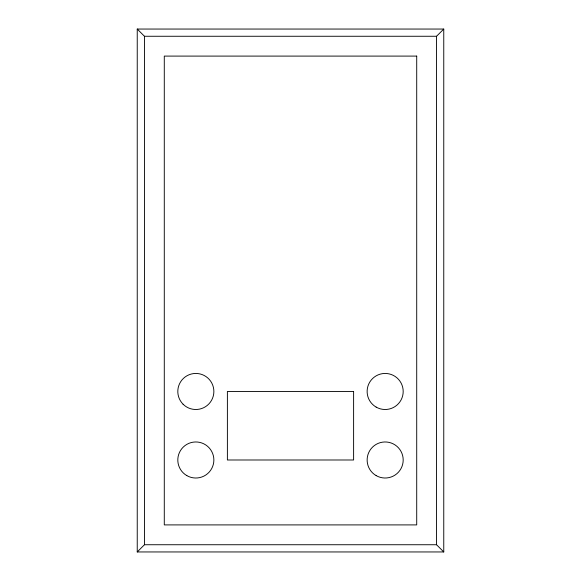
<?xml version="1.0" encoding="UTF-8"?>
<svg xmlns="http://www.w3.org/2000/svg" width="581" height="581" viewBox="0 0 581 581"><rect width="100%" height="100%" fill="white"/><g stroke="black" fill="none" stroke-linecap="round" stroke-linejoin="round"><path stroke-width="0.87" d="M443.761 551.95L436.549 544.738L436.549 36.262L443.761 29.05L137.239 29.05L137.239 551.95L443.761 551.95L443.761 29.05M137.239 551.95L144.451 544.738L144.451 36.262L137.239 29.05M144.451 36.262L436.549 36.262M144.451 544.738L436.549 544.738M416.715 56.096L164.285 56.096L164.285 524.904L416.715 524.904L416.715 56.096M353.611 391.471L227.389 391.471L227.389 459.992L353.611 459.992L353.611 391.471M186.821 475.607A18.033 18.033 0 0 0 213.866 459.992A18.033 18.033 0 0 0 186.821 444.378A18.033 18.033 0 0 0 186.821 475.607M183.088 404.223A18.033 18.033 0 0 0 213.256 396.14A18.033 18.033 0 0 0 191.171 374.055A18.033 18.033 0 0 0 183.088 404.223M376.147 475.607A18.033 18.033 0 0 0 403.192 459.992A18.033 18.033 0 0 0 376.147 444.378A18.033 18.033 0 0 0 376.147 475.607M376.147 407.092A18.033 18.033 0 0 0 403.192 391.471A18.033 18.033 0 0 0 376.147 375.856A18.033 18.033 0 0 0 376.147 407.092"/></g></svg>
